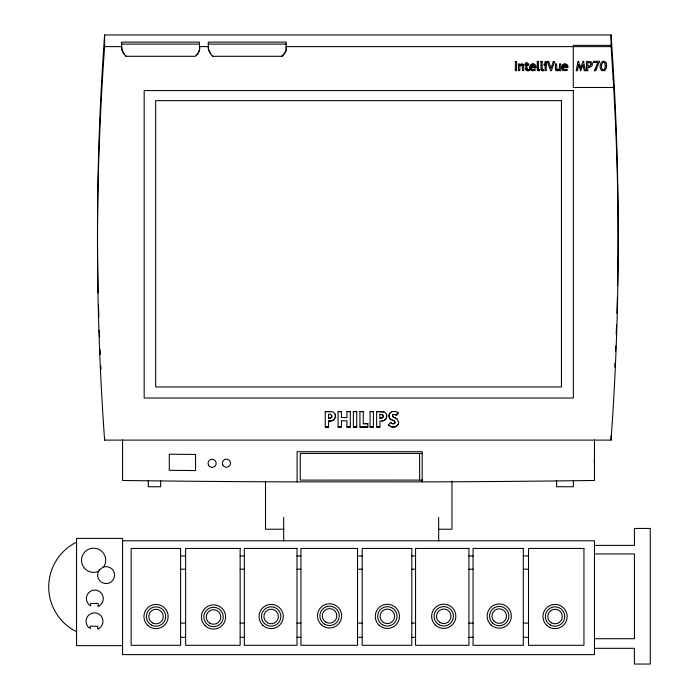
<?xml version="1.0" encoding="UTF-8"?>
<svg xmlns="http://www.w3.org/2000/svg" width="699" height="699" viewBox="0 0 699 699"><rect width="100%" height="100%" fill="white"/><g stroke="black" fill="none" stroke-linecap="round" stroke-linejoin="round"><path stroke-width="1.05" d="M529.903 67.497L530.148 65.977M561.874 67.497L561.944 66.667M388.967 416.01L389.308 414.07M398.526 423.279L398.622 422.248M335.214 417.399L335.371 416.027M386.573 417.399L386.739 416.027M397.504 419.479C396.394 417.731 391.152 417.6 392.786 414.647M545.028 62.438L545.237 61.87M545.028 62.368L545.744 63.155L546.461 62.368M546.408 62.718L546.015 61.713M331.894 416.228L331.291 417.722M331.745 417.067L331.728 415.398M383.104 417.067L383.262 416.228M394.961 422.869L395.101 422.222M529.964 66.737L531.354 64.474M561.944 66.737L562.127 65.977M534.674 65.986L534.779 66.702L531.161 66.702L531.336 65.986M566.644 65.986L566.758 66.702L563.132 66.702L563.307 65.986M389.055 415.031L389.736 413.284L391.886 411.632M398.526 423.21L397.714 425.009L395.241 426.879L391.964 427.098L388.391 424.913L389.57 425.901M548.724 61.73L547.369 61.8L548.724 61.73L551.03 68.327L553.25 61.73L554.56 61.8L553.25 61.73M547.369 61.73L550.707 70.782L551.319 70.782L554.56 61.73M198.874 51.665L199.189 50.852M285.524 51.665L286.074 50.022A8.397 8.309 0 0 0 286.118 46.623L611.031 46.623L611.031 34.95L104.614 34.95A2780.037 2750.915 0 0 0 97.519 241.225M334.725 418.622L335.214 417.32M386.093 418.622L386.573 417.32M562.127 66.055L563.324 64.474M559.331 69.14L559.558 64.107L560.72 64.107L560.72 70.66L559.558 70.59M397.714 424.931L398.22 424.101M198.472 52.442L196.104 55.212M285.122 52.442L282.754 55.212M383.104 416.997L381.995 418.177M531.336 66.055L531.729 65.453M563.307 66.055L563.7 65.453M103.522 567.099L104.107 566.33A12.11 12.11 0 0 0 96.759 548.584A12.11 12.11 0 0 0 81.512 560.283A12.11 12.11 0 0 0 96.759 571.974L98.664 571.179M394.542 423.419L394.961 422.799M335.048 414.28L334.629 413.432A4.316 4.273 0 0 0 332.532 411.842L325.253 411.528L325.253 427.028L328.591 427.028L328.591 420.99L330.54 421.016A5.976 5.915 0 0 0 333.912 419.662L334.725 418.552M381.907 421.016A5.976 5.915 0 0 0 385.28 419.662L386.093 418.552M522.878 64.43C521.603 62.587 519.514 66.143 519.322 64.107L518.527 64.107L518.527 70.66L519.689 70.59M562.433 65.453L562.861 64.928M389.736 413.362L390.322 412.672M388.391 424.983L390.601 422.362L391.326 423.096M519.977 65.453L519.689 70.66M519.689 65.846L520.362 65.19M397.277 412.218L398.212 412.995L396.123 415.267L394.699 414.472M396.123 415.267L398.212 412.995M559.331 69.061L558.431 69.734L556.893 69.437L556.57 64.107L555.408 64.107L555.408 68.432M530.891 64.928L531.852 64.203M531.729 65.523L532.315 65.086M563.7 65.523L565.395 65.059M397.006 425.7L395.241 426.801M281.994 56.296L284.642 53.709L286.074 50.529A8.397 8.309 0 0 0 286.118 47.139L286.118 42.132L208.302 42.132L208.302 47.139A11.105 10.992 0 0 0 208.783 50.477L210.277 53.596L212.688 56.296L281.994 56.296L281.994 55.78M532.961 70.713C538.396 69.149 531.485 72.268 530.445 69.384M566.968 70.319C567.326 70.354 562.293 71.648 562.118 68.808M532.769 69.708L534.849 69.166L535.338 70.066M566.076 69.673L566.819 69.166L567.308 70.066M392.786 414.725L394.699 414.542M520.021 64.596L522.511 64.221M392.716 423.786L394.542 423.349M559.27 70.057L557.12 70.669M331.291 417.653L328.547 418.325L328.547 414.297L330.4 414.455M382.659 417.653L379.906 418.325L379.906 414.297L382.58 414.848L383.262 416.298M546.251 62.875L545.473 63.032M545.237 61.94L546.251 61.94M563.324 64.553L563.822 64.203M532.009 65.313L534.08 65.313M563.979 65.313L565.002 65.033M528.461 70.739L529.213 70.599L529.047 69.516L528.121 69.813L527.02 68.93M528.575 69.76L529.047 69.594M531.852 64.282L532.393 64.046M563.822 64.282L564.364 64.046M566.487 70.459L563.289 70.241M391.886 411.711L395.11 411.493M534.097 69.594L533.188 69.743M393.38 423.882L393.974 423.743M589.615 67.139L590.996 66.737A2.49 2.464 0 0 0 592.193 65.4L592.359 63.356A2.228 2.211 0 0 0 591.389 61.949L586.496 61.329L586.496 70.756L587.798 70.748L587.798 67.121L589.615 67.139L588.759 67.183M330.636 418.098L328.547 418.247M529.213 70.599L526.915 70.564M520.781 65.086L522.057 65.26M557.627 70.713L559.558 69.69L559.558 70.66M532.393 64.116L534.219 64.186A2.551 2.525 0 0 1 535.504 65.173L535.749 65.715M564.364 64.116L566.199 64.256A2.551 2.525 0 0 1 567.474 65.173L567.719 65.715A3.137 3.111 0 0 1 567.815 67.532L563.097 67.532L563.254 68.537M394.245 427.08L390.767 426.608M563.254 68.467L563.455 68.948A1.835 1.817 0 0 0 564.364 69.612L565.64 69.708M328.547 414.376L329.29 414.324M379.906 414.376L380.658 414.324M328.591 420.99L330.54 420.938A5.976 5.915 0 0 0 333.912 419.592M422.187 453.424L300.273 453.441L300.273 480.108L422.187 480.091M121.652 44.116L199.468 44.116M208.302 44.116L286.118 44.116M104.614 34.95L104.614 46.623L121.652 46.623A11.105 10.992 0 0 0 122.133 49.961L123.164 52.338M199.425 50.529A8.397 8.309 0 0 0 199.468 47.139L199.468 42.132L121.652 42.132L121.652 47.139A11.105 10.992 0 0 0 122.133 50.477L123.627 53.596L126.038 56.296L195.344 56.296L197.992 53.709L199.425 50.022A8.397 8.309 0 0 0 199.468 46.623L208.302 46.623A11.105 10.992 0 0 0 208.564 49.14M538.518 70.66L538.134 70.512A1.529 1.512 0 0 1 537.391 69.682L537.251 61.46L538.413 61.46L538.492 69.105M542.214 70.66L541.821 70.512A1.529 1.512 0 0 1 541.087 69.682L540.947 61.46L542.101 61.46L542.179 69.105M537.251 61.529L538.413 61.529M540.947 61.529L542.101 61.529M515.355 61.8L516.578 61.8M525.788 64.107L525.028 64.107L525.028 65.094L525.788 65.016L525.788 68.773M526.95 64.107L528.741 64.107L528.741 65.094M518.527 64.186L519.322 64.107M525.028 64.186L525.788 64.186L525.788 62.753L526.95 62.316L526.95 64.186L528.741 64.186M544.206 64.186L546.269 64.186M555.408 64.186L556.57 64.186M559.558 64.186L560.72 64.186M526.95 65.094L528.741 65.016M544.206 65.077L545.106 65.077L545.106 70.66M545.106 65.156L544.206 65.156L544.206 64.107L546.269 64.107L546.269 70.66L545.106 70.59M531.126 67.462C543.219 68.869 529.37 65.295 531.284 68.537M563.097 67.462L567.815 67.462M515.355 70.59L516.578 70.66L516.578 61.73L515.355 61.73L515.355 70.66M522.555 70.59L523.717 70.66L523.682 65.968M325.253 411.597L330.592 411.597M338.063 411.597L341.418 411.597M346.94 411.597L350.304 411.597M353.371 411.597L356.726 411.597M359.924 411.597L363.262 411.597M370.068 411.597L373.423 411.597M376.621 411.597L383.891 411.842A4.316 4.273 0 0 1 385.997 413.432L386.407 414.28M341.418 417.478L346.94 417.548L346.94 411.528L350.304 411.528L350.304 427.028L346.94 427.028L346.94 420.824L341.418 420.894M379.906 418.247L381.217 418.247M363.262 423.629L367.857 423.629L367.857 427.028L359.924 427.028L359.924 411.528L363.262 411.528L363.262 423.708L367.857 423.708M325.253 426.958L328.591 426.958M338.063 426.958L341.418 426.958M346.94 426.958L350.304 426.958M353.371 426.958L356.726 426.958M359.924 426.958L367.857 426.958M370.068 426.958L373.423 426.958M376.621 426.958L379.959 426.958M104.614 46.623A2780.037 2750.915 0 0 0 104.614 440.108L611.031 440.108A2780.037 2750.915 0 0 0 614.98 112.137L613.206 78.122M284.047 529.23L265.515 529.23L265.515 481.27M438.885 529.23L451.965 529.23L451.965 481.27M122.57 540.808L594.465 540.808L594.465 654.614L122.57 654.614L122.57 538.387L76.567 538.387L76.567 645.623L122.57 645.623M594.465 545.395L634.421 545.395L634.421 528.444L650.28 528.444L650.28 664.05L634.421 664.05L634.421 648.314L594.465 648.314M594.465 553.949L634.421 553.949L634.421 638.703L594.465 638.703M180.622 555.941L185.637 555.941M240.141 555.941L244.335 555.941M297.005 555.941L300.937 555.941M357.538 555.941L362.187 555.941M411.807 555.941L415.556 555.941M468.933 555.941L473.066 555.941M523.298 555.941L528.505 555.941M180.622 569.204L185.637 569.204M240.141 569.204L244.335 569.204M297.005 569.204L300.937 569.204M357.538 569.204L362.187 569.204M411.807 569.204L415.556 569.204M468.933 569.204L473.066 569.204M523.298 569.204L528.505 569.204M180.622 623.097L185.637 623.097M240.141 623.097L244.335 623.097M297.005 623.097L300.937 623.097M357.538 623.097L362.187 623.097M411.807 623.097L415.556 623.097M468.933 623.097L473.066 623.097M523.298 623.097L528.505 623.097M180.622 637.305L185.637 637.305M240.141 637.305L244.335 637.305M297.005 637.305L300.937 637.305M357.538 637.305L362.187 637.305M411.807 637.305L415.556 637.305M468.933 637.305L473.066 637.305M523.298 637.305L528.505 637.305M542.669 70.678L543.202 70.713M538.981 70.678L539.506 70.782L539.506 69.682M564.949 64.063L565.605 64.116M532.97 64.063L534.219 64.256M533.031 65.033L533.774 65.156M542.756 69.603L543.202 69.751M539.506 69.751L538.719 69.384M538.981 70.756L538.134 70.433A1.529 1.512 0 0 1 537.391 69.612M383.891 411.912L376.621 411.528L376.621 427.028L379.959 427.028L379.959 420.99L381.907 420.938A5.976 5.915 0 0 0 385.28 419.592M557.12 70.748L556.675 70.555A1.8 1.782 0 0 1 555.731 69.76L555.548 69.358M532.769 69.778L532.393 69.612A1.835 1.817 0 0 1 531.485 68.869L531.284 68.467M395.11 411.414L397.277 412.296M565.395 64.99L566.312 65.54M532.367 70.73L530.864 69.883M527.256 70.748L526.6 70.389M390.435 419.103L394.454 421.086L395.101 422.301M391.265 419.653L392.523 420.169M392.716 423.856L391.326 423.026M381.759 414.385L383.087 415.468M330.4 414.385L331.728 415.468M396.787 418.858L392.899 416.7M565.744 65.086L566.644 66.064M601.568 70.276C606.033 72.897 607.553 65.907 606.094 62.858M393.651 420.649L394.454 421.165M539.069 69.682L538.492 69.026M557.304 69.647L556.649 68.895M526.6 70.459L525.788 68.694M522.878 64.352L523.586 65.523M522.057 65.19L522.555 70.66M389.867 418.535L390.435 419.173M601.568 70.284C597.828 67.191 602.049 57.318 606.094 62.858M562.415 69.384L562.835 69.883M526.321 70.215L525.823 69.184M210.801 53.806L208.783 49.961M123.627 53.089L124.151 53.806M397.504 419.409L398.622 422.318M534.342 65.461L534.674 66.064M389.867 418.605L388.967 415.931M530.148 68.808L530.445 69.454M523.42 64.998L523.682 66.047M389.072 416.927L389.395 417.827M386.407 414.201L386.652 415.136M335.048 414.201L335.293 415.136M561.935 68.161L562.118 68.886M529.964 68.161L530.148 68.886M392.375 415.643L392.506 416.193M555.548 69.428L555.408 68.362M527.02 69.009L526.95 65.016M386.652 415.066L386.739 416.106M335.293 415.066L335.371 416.106M561.874 67.427L561.935 68.231M529.903 67.427L529.964 68.231M613.206 79.371L611.031 45.374L573.285 45.374L573.285 87.489L613.643 87.489L613.643 86.239M611.031 435.861L611.031 440.108M594.465 439.907L594.465 480.484A2612.006 377.058 0 0 1 437.268 481.856L279.775 481.856A2612.006 377.058 0 0 1 122.57 480.484L122.57 439.907M573.381 480.396L573.381 486.74L556.587 486.74L556.587 480.396M543.202 69.682L543.202 70.782L541.821 70.433A1.529 1.512 0 0 1 541.087 69.612M438.649 517.4L438.649 540.808M422.187 481.899L422.187 451.711L297.084 451.72L297.084 481.908M419.601 453.433L419.601 480.099M341.418 417.548L341.418 411.528L338.063 411.528L338.063 427.028L341.418 427.028L341.418 420.824M283.672 517.4L283.672 540.808M212.688 55.78L212.688 56.296M160.656 480.396L160.656 486.74L148.275 486.74L148.275 480.396M126.038 55.78L126.038 56.296M104.614 437.985L104.614 440.108M611.031 34.95A2780.037 2750.915 0 0 1 617.61 285.681M617.357 297.328A2780.037 2750.915 0 0 1 616.929 313.196M616.553 324.843A2780.037 2750.915 0 0 1 616.212 334.358M615.749 345.996A2780.037 2750.915 0 0 1 615.522 351.282M614.98 362.921A2780.037 2750.915 0 0 1 614.779 367.15M100.979 369.264A2780.037 2750.915 0 0 1 100.822 366.093M100.272 354.463A2780.037 2750.915 0 0 1 100.036 349.168M99.555 337.538A2780.037 2750.915 0 0 1 99.275 330.129M98.847 317.433A2780.037 2750.915 0 0 1 98.48 304.738M98.192 293.091A2780.037 2750.915 0 0 1 97.537 245.454M594.045 460.597A451.065 65.112 0 0 1 594.465 463.402M76.567 631.721A49.952 49.952 0 0 1 76.567 542.127M535.749 65.645A3.137 3.111 0 0 1 535.845 67.462M556.675 70.634A1.8 1.782 0 0 1 555.731 69.83M605.22 65.872L604.958 68.406L604.181 69.568A1.564 1.547 0 0 1 602.94 69.725C598.589 66.728 604.635 57.03 605.22 65.872M591.083 64.142L590.139 65.767L587.798 65.959L587.798 62.482L590.437 62.849A1.398 1.389 0 0 1 591.048 63.731L591.083 64.142M578.536 64.692L577.435 70.756L576.194 70.748L577.977 61.32L578.571 61.329L580.843 68.205L582.94 61.32L583.525 61.329L585.456 70.756L584.215 70.748L583.088 64.692L580.677 70.879L578.536 64.692M596.264 69.175L595.731 70.756L594.281 70.756L597.986 62.508L593.495 62.508L593.495 61.285L599.672 61.285L596.264 69.175M99.424 569.886L98.306 571.791A8.475 8.475 0 0 0 104.203 583.359A8.475 8.475 0 0 0 114.566 575.548A8.475 8.475 0 0 0 105.077 566.697L102.928 567.247L99.424 569.886M99.092 605.876L98.07 606.304L98.07 603.455L90.617 603.455L90.617 605.876A8.475 8.475 0 0 1 88.362 593.093A8.475 8.475 0 0 1 101.346 593.093A8.475 8.475 0 0 1 99.092 605.876M98.751 628.637L97.729 629.065L97.729 626.217L90.276 626.217L90.276 628.637A8.475 8.475 0 0 1 88.022 615.854A8.475 8.475 0 0 1 101.005 615.854A8.475 8.475 0 0 1 98.751 628.637M573.355 90.582L144.177 90.582L144.177 398.028L573.355 398.028L573.355 90.582M561.446 100.639L155.659 100.639L155.659 386.949L561.446 386.949L561.446 100.639M356.726 411.528L353.371 411.528L353.371 427.028L356.726 427.028L356.726 411.528M373.423 411.528L370.068 411.528L370.068 427.028L373.423 427.028L373.423 411.528M180.622 548.444L131.132 548.444L131.132 645.308L180.622 645.308L180.622 548.444M240.141 548.444L185.637 548.444L185.637 645.308L240.141 645.308L240.141 548.444M297.005 548.444L244.335 548.444L244.335 645.308L297.005 645.308L297.005 548.444M357.538 548.444L300.937 548.444L300.937 645.308L357.538 645.308L357.538 548.444M411.807 548.444L362.187 548.444L362.187 645.308L411.807 645.308L411.807 548.444M468.933 548.444L415.556 548.444L415.556 645.308L468.933 645.308L468.933 548.444M523.298 548.444L473.066 548.444L473.066 645.308L523.298 645.308L523.298 548.444M583.945 548.444L528.505 548.444L528.505 645.308L583.945 645.308L583.945 548.444M195.554 454.472L169.28 454.21L169.28 470.313L195.554 470.576L195.554 454.472M208.503 465.141A4.072 4.019 20.1 0 0 215.528 465.56A4.072 4.019 20.1 0 0 212.339 459.322A4.072 4.019 20.1 0 0 208.503 465.141M222.824 464.984A4.072 4.019 20.1 0 0 229.849 465.403A4.072 4.019 20.1 0 0 226.659 459.164A4.072 4.019 20.1 0 0 222.824 464.984M147.742 625.378A12.11 12.11 0 0 0 167.821 619.323A12.11 12.11 0 0 0 152.539 604.958A12.11 12.11 0 0 0 147.742 625.378M205.244 625.797A12.11 12.11 0 0 0 225.323 619.742A12.11 12.11 0 0 0 210.05 605.378A12.11 12.11 0 0 0 205.244 625.797M262.868 625.325A12.11 12.11 0 0 0 282.946 619.279A12.11 12.11 0 0 0 267.673 604.915A12.11 12.11 0 0 0 262.868 625.325M321.278 624.688A12.11 12.11 0 0 0 341.357 618.641A12.11 12.11 0 0 0 326.075 604.277A12.11 12.11 0 0 0 321.278 624.688M379.068 625.186A12.11 12.11 0 0 0 399.146 619.139A12.11 12.11 0 0 0 383.865 604.775A12.11 12.11 0 0 0 379.068 625.186M435.442 625.116A12.11 12.11 0 0 0 455.521 619.061A12.11 12.11 0 0 0 440.248 604.696A12.11 12.11 0 0 0 435.442 625.116M490.943 624.897A12.11 12.11 0 0 0 511.021 618.851A12.11 12.11 0 0 0 495.748 604.486A12.11 12.11 0 0 0 490.943 624.897M546.758 625.36A12.11 12.11 0 0 0 566.837 619.305A12.11 12.11 0 0 0 551.555 604.95A12.11 12.11 0 0 0 546.758 625.36M151.194 624.941A9.69 9.69 0 0 0 165.724 616.553A9.69 9.69 0 0 0 151.194 608.165A9.69 9.69 0 0 0 151.194 624.941M152.399 622.844A7.261 7.261 0 0 0 163.295 616.553A7.261 7.261 0 0 0 152.399 610.262A7.261 7.261 0 0 0 152.399 622.844M209.91 623.263A7.261 7.261 0 0 0 220.805 616.972A7.261 7.261 0 0 0 209.91 610.681A7.261 7.261 0 0 0 209.91 623.263M208.695 625.36A9.69 9.69 0 0 0 223.226 616.972A9.69 9.69 0 0 0 208.695 608.584A9.69 9.69 0 0 0 208.695 625.36M267.534 622.8A7.261 7.261 0 0 0 278.429 616.509A7.261 7.261 0 0 0 267.534 610.218A7.261 7.261 0 0 0 267.534 622.8M264.318 623.351A9.69 9.69 0 0 0 280.517 619.017A9.69 9.69 0 0 0 268.652 607.151A9.69 9.69 0 0 0 264.318 623.351M324.72 624.259A9.69 9.69 0 0 0 339.251 615.871A9.69 9.69 0 0 0 324.72 607.483A9.69 9.69 0 0 0 324.72 624.259M325.935 622.162A7.261 7.261 0 0 0 336.831 615.871A7.261 7.261 0 0 0 325.935 609.58A7.261 7.261 0 0 0 325.935 622.162M382.51 624.749A9.69 9.69 0 0 0 397.041 616.361A9.69 9.69 0 0 0 382.51 607.973A9.69 9.69 0 0 0 382.51 624.749M383.725 622.652A7.261 7.261 0 0 0 394.62 616.361A7.261 7.261 0 0 0 383.725 610.07A7.261 7.261 0 0 0 383.725 622.652M438.893 624.679A9.69 9.69 0 0 0 453.424 616.291A9.69 9.69 0 0 0 438.893 607.903A9.69 9.69 0 0 0 438.893 624.679M440.108 622.582A7.261 7.261 0 0 0 451.004 616.291A7.261 7.261 0 0 0 440.108 610A7.261 7.261 0 0 0 440.108 622.582M492.393 622.923A9.69 9.69 0 0 0 508.592 618.589A9.69 9.69 0 0 0 496.736 606.723A9.69 9.69 0 0 0 492.393 622.923M494.106 621.219A7.261 7.261 0 0 0 506.259 617.96A7.261 7.261 0 0 0 497.356 609.065A7.261 7.261 0 0 0 494.106 621.219M550.209 624.923A9.69 9.69 0 0 0 564.74 616.535A9.69 9.69 0 0 0 550.209 608.147A9.69 9.69 0 0 0 550.209 624.923M551.424 622.826A7.261 7.261 0 0 0 562.319 616.535A7.261 7.261 0 0 0 551.424 610.244A7.261 7.261 0 0 0 551.424 622.826"/></g></svg>
